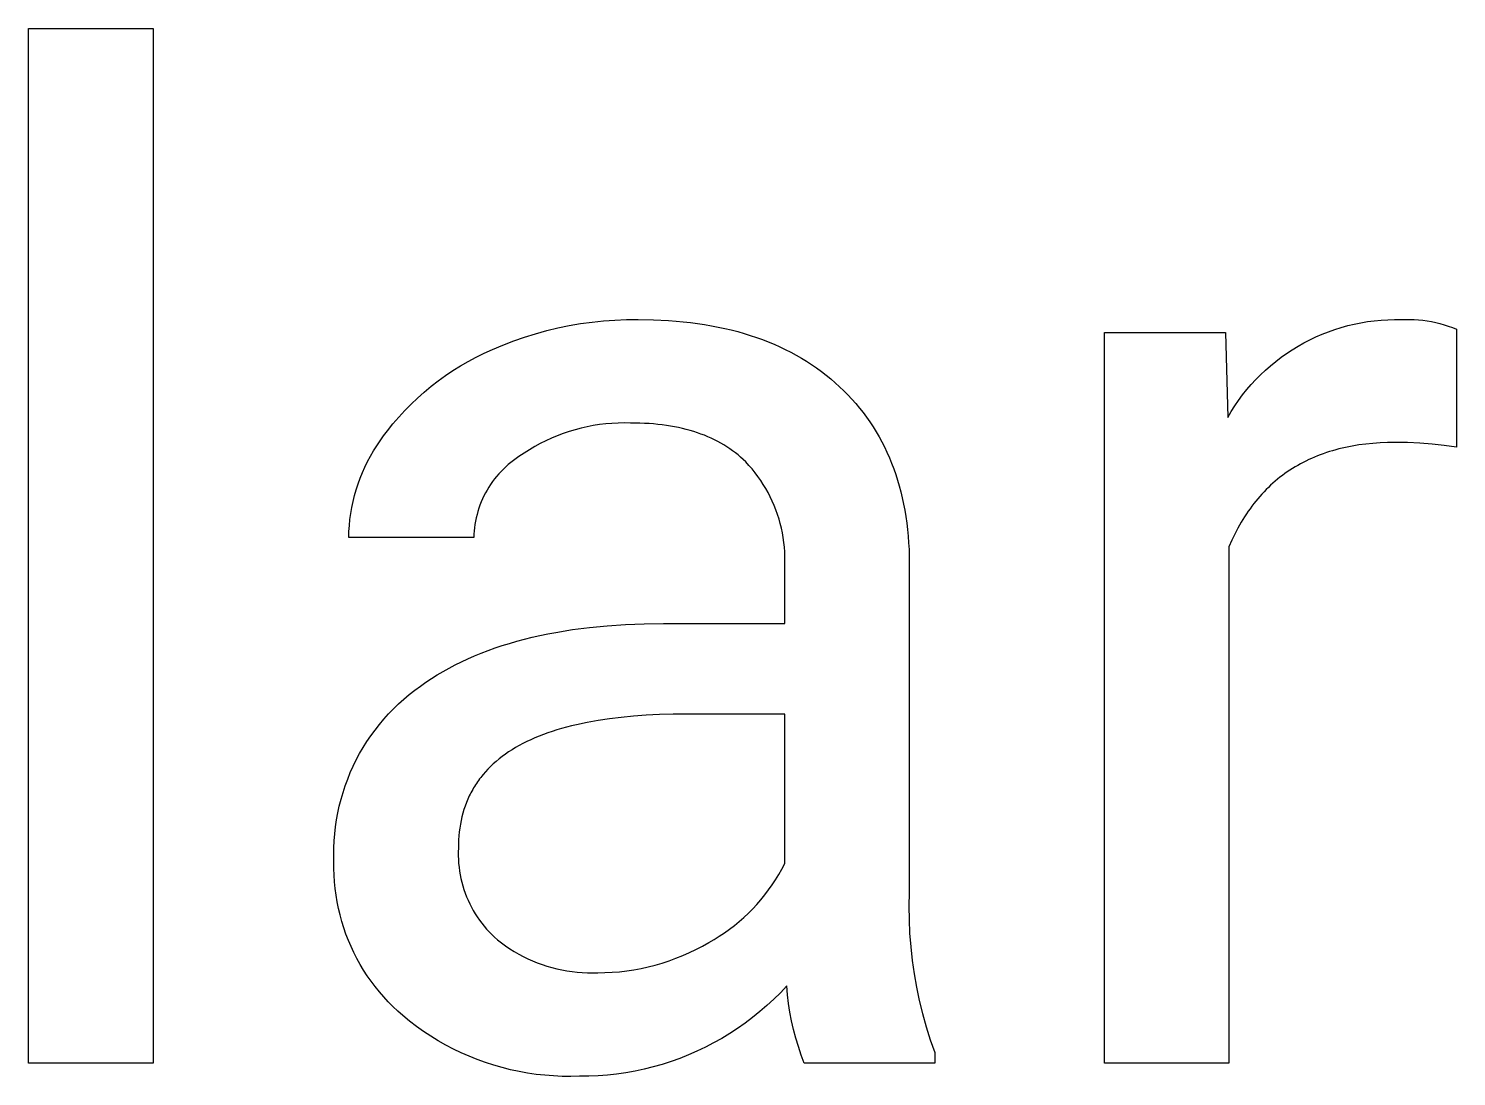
# Model space of a CAD drawing. Header units: millimetres. Extents: x -2542 to 6192, y -257 to 5845.
# Drawn here: x 3656.1 to 3743.9, y 127.8 to 192.3 of the extents above; entities that cross this region are included whole.
import ezdxf

# ---------------------------------------------------------------- set-up
doc = ezdxf.new("R2010")
doc.units = ezdxf.units.MM
doc.header["$MEASUREMENT"] = 0
doc.layers.add('Domyślny', color=7, linetype='Continuous', true_color=0x000000)

msp = doc.modelspace()

# ---------------------------------------------------------------- linework, layer by layer
at = {"layer": 'Domyślny'}
for p, q in [((3656.089, 128.629), (3656.089, 192.285)), ((3656.089, 192.285), (3663.747, 192.285)), ((3663.747, 192.285), (3663.747, 128.629)), ((3687.953, 173.702), (3688.642, 173.868)), ((3688.642, 173.868), (3689.336, 174.011)), ((3689.336, 174.011), (3690.035, 174.13)), ((3690.035, 174.13), (3690.737, 174.227)), ((3690.737, 174.227), (3691.442, 174.301)), ((3691.442, 174.301), (3692.15, 174.351)), ((3692.15, 174.351), (3692.858, 174.378)), ((3692.858, 174.378), (3693.567, 174.382)), ((3693.567, 174.382), (3694.521, 174.366)), ((3694.521, 174.366), (3695.449, 174.321)), ((3695.449, 174.321), (3695.903, 174.287)), ((3695.903, 174.287), (3696.351, 174.245)), ((3696.351, 174.245), (3696.792, 174.196)), ((3696.792, 174.196), (3697.227, 174.139)), ((3697.227, 174.139), (3697.655, 174.075)), ((3697.655, 174.075), (3698.076, 174.003)), ((3698.076, 174.003), (3698.491, 173.923)), ((3698.491, 173.923), (3698.9, 173.836)), ((3736.414, 173.775), (3736.81, 173.899)), ((3736.81, 173.899), (3737.211, 174.01)), ((3737.211, 174.01), (3737.614, 174.106)), ((3737.614, 174.106), (3738.021, 174.188)), ((3738.021, 174.188), (3738.431, 174.257)), ((3738.431, 174.257), (3738.842, 174.31)), ((3738.842, 174.31), (3739.256, 174.35)), ((3739.256, 174.35), (3739.67, 174.375)), ((3739.67, 174.375), (3740.085, 174.386)), ((3740.085, 174.386), (3740.5, 174.382)), ((3740.5, 174.382), (3740.767, 174.391)), ((3740.767, 174.391), (3741.034, 174.392)), ((3741.034, 174.392), (3741.302, 174.383)), ((3741.302, 174.383), (3741.568, 174.365)), ((3741.568, 174.365), (3741.834, 174.337)), ((3741.834, 174.337), (3742.099, 174.301)), ((3742.099, 174.301), (3742.362, 174.255)), ((3742.362, 174.255), (3742.624, 174.2)), ((3742.624, 174.2), (3742.883, 174.136)), ((3742.883, 174.136), (3743.14, 174.063)), ((3743.14, 174.063), (3743.395, 173.981)), ((3743.395, 173.981), (3743.646, 173.89)), ((3743.646, 173.89), (3743.894, 173.791)), ((3685.262, 172.815), (3685.923, 173.07)), ((3685.923, 173.07), (3686.593, 173.303)), ((3686.593, 173.303), (3687.27, 173.514)), ((3687.27, 173.514), (3687.953, 173.702)), ((3698.9, 173.836), (3699.301, 173.741)), ((3699.301, 173.741), (3699.697, 173.639)), ((3699.697, 173.639), (3700.085, 173.529)), ((3700.085, 173.529), (3700.468, 173.411)), ((3700.468, 173.411), (3700.843, 173.286)), ((3700.843, 173.286), (3701.212, 173.153)), ((3701.212, 173.153), (3701.575, 173.013)), ((3701.575, 173.013), (3701.931, 172.865)), ((3722.255, 128.629), (3722.255, 173.586)), ((3722.255, 173.586), (3729.702, 173.586)), ((3729.702, 173.586), (3729.827, 168.364)), ((3734.512, 172.951), (3734.881, 173.142)), ((3734.881, 173.142), (3735.256, 173.32)), ((3735.256, 173.32), (3735.636, 173.485)), ((3735.636, 173.485), (3736.023, 173.637)), ((3736.023, 173.637), (3736.414, 173.775)), ((3743.894, 173.791), (3743.894, 166.53)), ((3683.612, 172.07), (3684.107, 172.313)), ((3684.107, 172.313), (3684.609, 172.538)), ((3684.609, 172.538), (3685.262, 172.815)), ((3701.931, 172.865), (3702.28, 172.71)), ((3702.28, 172.71), (3702.623, 172.547)), ((3702.623, 172.547), (3702.96, 172.376)), ((3702.96, 172.376), (3703.289, 172.198)), ((3703.289, 172.198), (3703.613, 172.012)), ((3733.111, 172.061), (3733.45, 172.302)), ((3733.45, 172.302), (3733.796, 172.53)), ((3733.796, 172.53), (3734.151, 172.747)), ((3734.151, 172.747), (3734.512, 172.951)), ((3681.726, 170.936), (3682.183, 171.243)), ((3682.183, 171.243), (3682.65, 171.535)), ((3682.65, 171.535), (3683.127, 171.811)), ((3683.127, 171.811), (3683.612, 172.07)), ((3703.613, 172.012), (3703.929, 171.819)), ((3703.929, 171.819), (3704.239, 171.618)), ((3704.239, 171.618), (3704.543, 171.409)), ((3704.543, 171.409), (3704.84, 171.193)), ((3731.848, 170.986), (3732.149, 171.271)), ((3732.149, 171.271), (3732.461, 171.546)), ((3732.461, 171.546), (3732.782, 171.809)), ((3732.782, 171.809), (3733.111, 172.061)), ((3680.845, 170.276), (3681.28, 170.613)), ((3681.28, 170.613), (3681.726, 170.936)), ((3704.84, 171.193), (3705.13, 170.97)), ((3705.13, 170.97), (3705.414, 170.738)), ((3705.414, 170.738), (3705.692, 170.5)), ((3705.692, 170.5), (3705.962, 170.254)), ((3731.005, 170.07), (3731.275, 170.385)), ((3731.275, 170.385), (3731.556, 170.691)), ((3731.556, 170.691), (3731.848, 170.986)), ((3679.612, 169.177), (3680.01, 169.557)), ((3680.01, 169.557), (3680.421, 169.923)), ((3680.421, 169.923), (3680.845, 170.276)), ((3705.962, 170.254), (3706.223, 170.003)), ((3706.223, 170.003), (3706.477, 169.746)), ((3706.477, 169.746), (3706.722, 169.483)), ((3706.722, 169.483), (3706.959, 169.215)), ((3730.498, 169.413), (3730.746, 169.746)), ((3730.746, 169.746), (3731.005, 170.07)), ((3678.855, 168.377), (3679.226, 168.783)), ((3679.226, 168.783), (3679.612, 169.177)), ((3706.959, 169.215), (3707.188, 168.941)), ((3707.188, 168.941), (3707.409, 168.661)), ((3707.409, 168.661), (3707.621, 168.376)), ((3729.827, 168.364), (3730.038, 168.721)), ((3730.038, 168.721), (3730.262, 169.071)), ((3730.262, 169.071), (3730.498, 169.413)), ((3678.153, 167.528), (3678.497, 167.959)), ((3678.497, 167.959), (3678.855, 168.377)), ((3690.44, 167.787), (3690.065, 167.702)), ((3690.817, 167.859), (3690.44, 167.787)), ((3691.197, 167.918), (3690.817, 167.859)), ((3691.578, 167.964), (3691.197, 167.918)), ((3691.961, 167.997), (3691.578, 167.964)), ((3692.345, 168.016), (3691.961, 167.997)), ((3692.729, 168.023), (3692.345, 168.016)), ((3693.113, 168.016), (3692.729, 168.023)), ((3693.688, 168.007), (3693.113, 168.016)), ((3693.969, 167.995), (3693.688, 168.007)), ((3694.246, 167.979), (3693.969, 167.995)), ((3694.518, 167.958), (3694.246, 167.979)), ((3694.786, 167.932), (3694.518, 167.958)), ((3695.049, 167.902), (3694.786, 167.932)), ((3695.308, 167.867), (3695.049, 167.902)), ((3695.563, 167.827), (3695.308, 167.867)), ((3695.812, 167.783), (3695.563, 167.827)), ((3696.058, 167.734), (3695.812, 167.783)), ((3696.299, 167.68), (3696.058, 167.734)), ((3707.621, 168.376), (3707.825, 168.084)), ((3707.825, 168.084), (3708.021, 167.788)), ((3708.021, 167.788), (3708.208, 167.485)), ((3677.497, 166.618), (3677.706, 166.929)), ((3677.706, 166.929), (3677.924, 167.233)), ((3677.924, 167.233), (3678.153, 167.528)), ((3687.898, 166.928), (3687.554, 166.757)), ((3688.247, 167.088), (3687.898, 166.928)), ((3688.602, 167.236), (3688.247, 167.088)), ((3688.961, 167.371), (3688.602, 167.236)), ((3689.325, 167.494), (3688.961, 167.371)), ((3689.693, 167.604), (3689.325, 167.494)), ((3690.065, 167.702), (3689.693, 167.604)), ((3696.536, 167.622), (3696.299, 167.68)), ((3696.768, 167.559), (3696.536, 167.622)), ((3696.996, 167.492), (3696.768, 167.559)), ((3697.219, 167.419), (3696.996, 167.492)), ((3697.438, 167.342), (3697.219, 167.419)), ((3697.652, 167.261), (3697.438, 167.342)), ((3697.862, 167.175), (3697.652, 167.261)), ((3698.068, 167.084), (3697.862, 167.175)), ((3698.269, 166.988), (3698.068, 167.084)), ((3698.465, 166.888), (3698.269, 166.988)), ((3698.657, 166.783), (3698.465, 166.888)), ((3708.208, 167.485), (3708.388, 167.177)), ((3708.388, 167.177), (3708.559, 166.863)), ((3708.559, 166.863), (3708.722, 166.543)), ((3676.939, 165.646), (3677.114, 165.976)), ((3677.114, 165.976), (3677.3, 166.301)), ((3677.3, 166.301), (3677.497, 166.618)), ((3686.244, 165.955), (3686.074, 165.841)), ((3686.561, 166.172), (3686.244, 165.955)), ((3686.885, 166.378), (3686.561, 166.172)), ((3687.216, 166.573), (3686.885, 166.378)), ((3687.554, 166.757), (3687.216, 166.573)), ((3698.845, 166.673), (3698.657, 166.783)), ((3699.028, 166.559), (3698.845, 166.673)), ((3699.207, 166.44), (3699.028, 166.559)), ((3699.382, 166.317), (3699.207, 166.44)), ((3699.552, 166.189), (3699.382, 166.317)), ((3699.717, 166.056), (3699.552, 166.189)), ((3699.878, 165.918), (3699.717, 166.056)), ((3708.722, 166.543), (3708.876, 166.217)), ((3708.876, 166.217), (3709.023, 165.886)), ((3735.341, 165.994), (3735.161, 165.92)), ((3735.523, 166.065), (3735.341, 165.994)), ((3735.708, 166.132), (3735.523, 166.065)), ((3735.894, 166.196), (3735.708, 166.132)), ((3736.084, 166.257), (3735.894, 166.196)), ((3736.275, 166.315), (3736.084, 166.257)), ((3736.469, 166.37), (3736.275, 166.315)), ((3736.665, 166.422), (3736.469, 166.37)), ((3736.864, 166.47), (3736.665, 166.422)), ((3737.065, 166.516), (3736.864, 166.47)), ((3737.474, 166.597), (3737.065, 166.516)), ((3737.893, 166.666), (3737.474, 166.597)), ((3738.321, 166.722), (3737.893, 166.666)), ((3738.758, 166.766), (3738.321, 166.722)), ((3739.205, 166.798), (3738.758, 166.766)), ((3739.661, 166.816), (3739.205, 166.798)), ((3740.127, 166.823), (3739.661, 166.816)), ((3740.884, 166.814), (3740.127, 166.823)), ((3741.639, 166.781), (3740.884, 166.814)), ((3742.394, 166.723), (3741.639, 166.781)), ((3743.145, 166.639), (3742.394, 166.723)), ((3743.894, 166.53), (3743.145, 166.639)), ((3676.625, 164.967), (3676.776, 165.309)), ((3676.776, 165.309), (3676.939, 165.646)), ((3685.286, 165.188), (3685.142, 165.042)), ((3685.435, 165.329), (3685.286, 165.188)), ((3685.588, 165.465), (3685.435, 165.329)), ((3685.745, 165.596), (3685.588, 165.465)), ((3685.908, 165.721), (3685.745, 165.596)), ((3686.074, 165.841), (3685.908, 165.721)), ((3700.035, 165.776), (3699.878, 165.918)), ((3700.187, 165.629), (3700.035, 165.776)), ((3700.387, 165.414), (3700.187, 165.629)), ((3700.579, 165.192), (3700.387, 165.414)), ((3700.764, 164.964), (3700.579, 165.192)), ((3709.023, 165.886), (3709.161, 165.549)), ((3709.161, 165.549), (3709.291, 165.207)), ((3709.291, 165.207), (3709.413, 164.858)), ((3733.65, 165.117), (3733.494, 165.012)), ((3733.808, 165.219), (3733.65, 165.117)), ((3733.969, 165.317), (3733.808, 165.219)), ((3734.132, 165.413), (3733.969, 165.317)), ((3734.298, 165.505), (3734.132, 165.413)), ((3734.466, 165.595), (3734.298, 165.505)), ((3734.636, 165.681), (3734.466, 165.595)), ((3734.809, 165.764), (3734.636, 165.681)), ((3734.984, 165.844), (3734.809, 165.764)), ((3735.161, 165.92), (3734.984, 165.844)), ((3676.243, 163.913), (3676.358, 164.268)), ((3676.358, 164.268), (3676.485, 164.62)), ((3676.485, 164.62), (3676.625, 164.967)), ((3684.502, 164.244), (3684.391, 164.072)), ((3684.619, 164.412), (3684.502, 164.244)), ((3684.742, 164.576), (3684.619, 164.412)), ((3684.87, 164.736), (3684.742, 164.576)), ((3685.004, 164.891), (3684.87, 164.736)), ((3685.142, 165.042), (3685.004, 164.891)), ((3700.94, 164.73), (3700.764, 164.964)), ((3701.109, 164.49), (3700.94, 164.73)), ((3701.27, 164.244), (3701.109, 164.49)), ((3701.422, 163.993), (3701.27, 164.244)), ((3709.413, 164.858), (3709.526, 164.504)), ((3709.526, 164.504), (3709.631, 164.145)), ((3732.606, 164.317), (3732.467, 164.19)), ((3732.748, 164.44), (3732.606, 164.317)), ((3732.893, 164.561), (3732.748, 164.44)), ((3733.039, 164.678), (3732.893, 164.561)), ((3733.188, 164.793), (3733.039, 164.678)), ((3733.34, 164.904), (3733.188, 164.793)), ((3733.494, 165.012), (3733.34, 164.904)), ((3676.05, 163.19), (3676.14, 163.553)), ((3676.14, 163.553), (3676.243, 163.913)), ((3684.005, 163.35), (3683.924, 163.162)), ((3684.092, 163.535), (3684.005, 163.35)), ((3684.185, 163.717), (3684.092, 163.535)), ((3684.285, 163.897), (3684.185, 163.717)), ((3684.391, 164.072), (3684.285, 163.897)), ((3701.565, 163.737), (3701.422, 163.993)), ((3701.7, 163.477), (3701.565, 163.737)), ((3701.825, 163.211), (3701.7, 163.477)), ((3709.631, 164.145), (3709.728, 163.779)), ((3709.728, 163.779), (3709.817, 163.408)), ((3709.817, 163.408), (3709.898, 163.031)), ((3731.679, 163.363), (3731.556, 163.214)), ((3731.804, 163.508), (3731.679, 163.363)), ((3731.932, 163.651), (3731.804, 163.508)), ((3732.062, 163.79), (3731.932, 163.651)), ((3732.195, 163.927), (3732.062, 163.79)), ((3732.329, 164.06), (3732.195, 163.927)), ((3732.467, 164.19), (3732.329, 164.06)), ((3675.855, 162.086), (3675.907, 162.456)), ((3675.907, 162.456), (3675.972, 162.824)), ((3675.972, 162.824), (3676.05, 163.19)), ((3683.72, 162.582), (3683.665, 162.385)), ((3683.781, 162.777), (3683.72, 162.582)), ((3683.849, 162.971), (3683.781, 162.777)), ((3683.924, 163.162), (3683.849, 162.971)), ((3701.942, 162.942), (3701.825, 163.211)), ((3702.049, 162.669), (3701.942, 162.942)), ((3702.148, 162.393), (3702.049, 162.669)), ((3709.898, 163.031), (3709.97, 162.649)), ((3709.97, 162.649), (3710.034, 162.26)), ((3731.087, 162.588), (3730.976, 162.423)), ((3731.2, 162.749), (3731.087, 162.588)), ((3731.316, 162.907), (3731.2, 162.749)), ((3731.435, 163.062), (3731.316, 162.907)), ((3731.556, 163.214), (3731.435, 163.062)), ((3675.789, 161.341), (3675.815, 161.714)), ((3675.815, 161.714), (3675.855, 162.086)), ((3683.513, 161.58), (3683.492, 161.376)), ((3683.541, 161.783), (3683.513, 161.58)), ((3683.576, 161.985), (3683.541, 161.783)), ((3683.617, 162.185), (3683.576, 161.985)), ((3683.665, 162.385), (3683.617, 162.185)), ((3702.236, 162.113), (3702.148, 162.393)), ((3702.315, 161.83), (3702.236, 162.113)), ((3702.385, 161.545), (3702.315, 161.83)), ((3710.034, 162.26), (3710.09, 161.866)), ((3710.09, 161.866), (3710.137, 161.467)), ((3730.554, 161.734), (3730.455, 161.554)), ((3730.656, 161.911), (3730.554, 161.734)), ((3730.76, 162.085), (3730.656, 161.911)), ((3730.867, 162.255), (3730.76, 162.085)), ((3730.976, 162.423), (3730.867, 162.255)), ((3675.776, 160.967), (3675.789, 161.341)), ((3683.471, 160.967), (3675.776, 160.967)), ((3683.479, 161.172), (3683.471, 160.967)), ((3683.492, 161.376), (3683.479, 161.172)), ((3702.445, 161.258), (3702.385, 161.545)), ((3702.495, 160.969), (3702.445, 161.258)), ((3702.535, 160.678), (3702.495, 160.969)), ((3710.137, 161.467), (3710.177, 161.061)), ((3710.177, 161.061), (3710.208, 160.65)), ((3730.08, 160.802), (3729.907, 160.407)), ((3730.263, 161.184), (3730.08, 160.802)), ((3730.455, 161.554), (3730.263, 161.184)), ((3702.565, 160.386), (3702.535, 160.678)), ((3702.585, 160.094), (3702.565, 160.386)), ((3702.596, 159.8), (3702.585, 160.094)), ((3710.208, 160.65), (3710.231, 160.233)), ((3710.231, 160.233), (3710.245, 159.811)), ((3710.245, 159.811), (3710.245, 139.135)), ((3729.907, 160.407), (3729.907, 128.629)), ((3702.587, 159.214), (3702.596, 159.507)), ((3702.587, 155.683), (3702.587, 159.214)), ((3702.596, 159.507), (3702.596, 159.8)), ((3689.536, 155.307), (3690.589, 155.442)), ((3690.589, 155.442), (3691.676, 155.548)), ((3691.676, 155.548), (3692.797, 155.623)), ((3692.797, 155.623), (3693.951, 155.668)), ((3693.951, 155.668), (3695.139, 155.683)), ((3695.139, 155.683), (3702.587, 155.683)), ((3685.662, 154.464), (3686.116, 154.596)), ((3686.116, 154.596), (3686.58, 154.72)), ((3686.58, 154.72), (3687.051, 154.837)), ((3687.051, 154.837), (3687.531, 154.946)), ((3687.531, 154.946), (3688.02, 155.047)), ((3688.02, 155.047), (3688.517, 155.141)), ((3688.517, 155.141), (3689.536, 155.307)), ((3683.111, 153.517), (3683.515, 153.693)), ((3683.515, 153.693), (3683.927, 153.863)), ((3683.927, 153.863), (3684.348, 154.024)), ((3684.348, 154.024), (3684.778, 154.179)), ((3684.778, 154.179), (3685.215, 154.325)), ((3685.215, 154.325), (3685.662, 154.464)), ((3681.579, 152.734), (3681.95, 152.941)), ((3681.95, 152.941), (3682.328, 153.141)), ((3682.328, 153.141), (3682.715, 153.332)), ((3682.715, 153.332), (3683.111, 153.517)), ((3680.183, 151.832), (3680.519, 152.069)), ((3680.519, 152.069), (3680.864, 152.298)), ((3680.864, 152.298), (3681.218, 152.52)), ((3681.218, 152.52), (3681.579, 152.734)), ((3678.84, 150.738), (3679.162, 151.029)), ((3679.162, 151.029), (3679.493, 151.308)), ((3679.493, 151.308), (3679.833, 151.576)), ((3679.833, 151.576), (3680.183, 151.832)), ((3678.229, 150.125), (3678.529, 150.437)), ((3678.529, 150.437), (3678.84, 150.738)), ((3677.394, 149.129), (3677.661, 149.471)), ((3677.661, 149.471), (3677.939, 149.803)), ((3677.939, 149.803), (3678.229, 150.125)), ((3689.169, 149.308), (3688.871, 149.225)), ((3689.475, 149.386), (3689.169, 149.308)), ((3689.788, 149.461), (3689.475, 149.386)), ((3690.433, 149.598), (3689.788, 149.461)), ((3691.106, 149.718), (3690.433, 149.598)), ((3691.807, 149.823), (3691.106, 149.718)), ((3692.535, 149.912), (3691.807, 149.823)), ((3693.291, 149.984), (3692.535, 149.912)), ((3694.074, 150.041), (3693.291, 149.984)), ((3694.884, 150.081), (3694.074, 150.041)), ((3695.722, 150.105), (3694.884, 150.081)), ((3696.588, 150.113), (3695.722, 150.105)), ((3702.587, 150.113), (3696.588, 150.113)), ((3702.587, 140.913), (3702.587, 150.113)), ((3676.666, 148.053), (3676.896, 148.42)), ((3676.896, 148.42), (3677.139, 148.779)), ((3677.139, 148.779), (3677.394, 149.129)), ((3686.728, 148.419), (3686.491, 148.301)), ((3686.971, 148.534), (3686.728, 148.419)), ((3687.222, 148.645), (3686.971, 148.534)), ((3687.48, 148.752), (3687.222, 148.645)), ((3687.744, 148.854), (3687.48, 148.752)), ((3688.015, 148.953), (3687.744, 148.854)), ((3688.294, 149.048), (3688.015, 148.953)), ((3688.579, 149.138), (3688.294, 149.048)), ((3688.871, 149.225), (3688.579, 149.138)), ((3676.244, 147.296), (3676.449, 147.678)), ((3676.449, 147.678), (3676.666, 148.053)), ((3685.409, 147.646), (3685.213, 147.503)), ((3685.611, 147.785), (3685.409, 147.646)), ((3685.821, 147.92), (3685.611, 147.785)), ((3686.037, 148.051), (3685.821, 147.92)), ((3686.26, 148.178), (3686.037, 148.051)), ((3686.491, 148.301), (3686.26, 148.178)), ((3675.875, 146.512), (3676.053, 146.908)), ((3676.053, 146.908), (3676.244, 147.296)), ((3684.337, 146.728), (3684.183, 146.56)), ((3684.499, 146.891), (3684.337, 146.728)), ((3684.667, 147.05), (3684.499, 146.891)), ((3684.842, 147.205), (3684.667, 147.05)), ((3685.024, 147.356), (3684.842, 147.205)), ((3685.213, 147.503), (3685.024, 147.356)), ((3675.562, 145.705), (3675.712, 146.111)), ((3675.712, 146.111), (3675.875, 146.512)), ((3683.572, 145.758), (3683.513, 145.664)), ((3683.633, 145.852), (3683.572, 145.758)), ((3683.696, 145.944), (3683.633, 145.852)), ((3683.76, 146.035), (3683.696, 145.944)), ((3683.826, 146.125), (3683.76, 146.035)), ((3683.894, 146.214), (3683.826, 146.125)), ((3683.964, 146.302), (3683.894, 146.214)), ((3684.035, 146.389), (3683.964, 146.302)), ((3684.183, 146.56), (3684.035, 146.389)), ((3675.304, 144.878), (3675.426, 145.294)), ((3675.426, 145.294), (3675.562, 145.705)), ((3683.146, 144.977), (3683.101, 144.875)), ((3683.193, 145.078), (3683.146, 144.977)), ((3683.242, 145.178), (3683.193, 145.078)), ((3683.293, 145.278), (3683.242, 145.178)), ((3683.345, 145.376), (3683.293, 145.278)), ((3683.4, 145.473), (3683.345, 145.376)), ((3683.455, 145.569), (3683.4, 145.473)), ((3683.513, 145.664), (3683.455, 145.569)), ((3675.026, 143.609), (3675.104, 144.035)), ((3675.104, 144.035), (3675.197, 144.458)), ((3675.197, 144.458), (3675.304, 144.878)), ((3682.799, 144.021), (3682.74, 143.797)), ((3682.864, 144.24), (3682.799, 144.021)), ((3682.936, 144.456), (3682.864, 144.24)), ((3683.015, 144.667), (3682.936, 144.456)), ((3683.057, 144.772), (3683.015, 144.667)), ((3683.101, 144.875), (3683.057, 144.772)), ((3674.914, 142.75), (3674.962, 143.18)), ((3674.962, 143.18), (3675.026, 143.609)), ((3682.644, 143.338), (3682.606, 143.103)), ((3682.689, 143.57), (3682.644, 143.338)), ((3682.74, 143.797), (3682.689, 143.57)), ((3674.861, 141.885), (3674.88, 142.318)), ((3674.88, 142.318), (3674.914, 142.75)), ((3682.534, 142.372), (3682.524, 142.12)), ((3682.551, 142.619), (3682.534, 142.372)), ((3682.575, 142.863), (3682.551, 142.619)), ((3682.606, 143.103), (3682.575, 142.863)), ((3674.857, 141.452), (3674.861, 141.885)), ((3674.868, 141.019), (3674.857, 141.452)), ((3682.52, 141.864), (3682.512, 141.629)), ((3682.512, 141.629), (3682.512, 141.395)), ((3682.512, 141.395), (3682.52, 141.16)), ((3682.524, 142.12), (3682.52, 141.864)), ((3674.866, 140.607), (3674.868, 141.019)), ((3674.877, 140.195), (3674.866, 140.607)), ((3682.52, 141.16), (3682.535, 140.926)), ((3682.535, 140.926), (3682.559, 140.692)), ((3682.559, 140.692), (3682.59, 140.459)), ((3702.224, 140.245), (3702.411, 140.576)), ((3702.411, 140.576), (3702.587, 140.913)), ((3674.903, 139.784), (3674.877, 140.195)), ((3674.943, 139.374), (3674.903, 139.784)), ((3682.59, 140.459), (3682.629, 140.228)), ((3682.629, 140.228), (3682.676, 139.998)), ((3682.676, 139.998), (3682.73, 139.769)), ((3682.73, 139.769), (3682.792, 139.543)), ((3701.817, 139.603), (3702.026, 139.921)), ((3702.026, 139.921), (3702.224, 140.245)), ((3674.996, 138.965), (3674.943, 139.374)), ((3675.064, 138.559), (3674.996, 138.965)), ((3682.792, 139.543), (3682.862, 139.318)), ((3682.862, 139.318), (3682.939, 139.097)), ((3682.939, 139.097), (3683.024, 138.878)), ((3683.024, 138.878), (3683.116, 138.662)), ((3701.128, 138.696), (3701.368, 138.991)), ((3701.368, 138.991), (3701.598, 139.293)), ((3701.598, 139.293), (3701.817, 139.603)), ((3710.245, 139.135), (3710.226, 138.299)), ((3675.145, 138.155), (3675.064, 138.559)), ((3675.241, 137.754), (3675.145, 138.155)), ((3683.116, 138.662), (3683.215, 138.449)), ((3683.215, 138.449), (3683.322, 138.239)), ((3683.322, 138.239), (3683.435, 138.034)), ((3683.435, 138.034), (3683.555, 137.832)), ((3700.074, 137.602), (3700.352, 137.862)), ((3700.352, 137.862), (3700.62, 138.131)), ((3700.62, 138.131), (3700.879, 138.409)), ((3700.879, 138.409), (3701.128, 138.696)), ((3710.226, 138.299), (3710.235, 137.464)), ((3675.35, 137.357), (3675.241, 137.754)), ((3675.472, 136.964), (3675.35, 137.357)), ((3683.555, 137.832), (3683.682, 137.634)), ((3683.682, 137.634), (3683.815, 137.441)), ((3683.815, 137.441), (3683.955, 137.253)), ((3683.955, 137.253), (3684.101, 137.069)), ((3684.101, 137.069), (3684.254, 136.89)), ((3699.192, 136.881), (3699.494, 137.111)), ((3699.494, 137.111), (3699.789, 137.352)), ((3699.789, 137.352), (3700.074, 137.602)), ((3710.235, 137.464), (3710.271, 136.629)), ((3675.608, 136.575), (3675.472, 136.964)), ((3675.757, 136.191), (3675.608, 136.575)), ((3675.919, 135.812), (3675.757, 136.191)), ((3684.254, 136.89), (3684.412, 136.716)), ((3684.412, 136.716), (3684.576, 136.548)), ((3684.576, 136.548), (3684.745, 136.386)), ((3684.745, 136.386), (3684.92, 136.229)), ((3684.92, 136.229), (3685.169, 136.035)), ((3697.912, 136.064), (3698.242, 136.252)), ((3698.242, 136.252), (3698.566, 136.451)), ((3698.566, 136.451), (3698.883, 136.661)), ((3698.883, 136.661), (3699.192, 136.881)), ((3710.271, 136.629), (3710.334, 135.795)), ((3676.094, 135.439), (3675.919, 135.812)), ((3676.282, 135.072), (3676.094, 135.439)), ((3685.169, 136.035), (3685.425, 135.85)), ((3685.425, 135.85), (3685.687, 135.674)), ((3685.687, 135.674), (3685.955, 135.506)), ((3685.955, 135.506), (3686.229, 135.348)), ((3686.229, 135.348), (3686.508, 135.2)), ((3695.899, 135.092), (3696.314, 135.259)), ((3696.314, 135.259), (3696.724, 135.441)), ((3696.724, 135.441), (3697.127, 135.635)), ((3697.127, 135.635), (3697.523, 135.843)), ((3697.523, 135.843), (3697.912, 136.064)), ((3710.334, 135.795), (3710.425, 134.964)), ((3676.482, 134.712), (3676.282, 135.072)), ((3676.694, 134.359), (3676.482, 134.712)), ((3676.918, 134.013), (3676.694, 134.359)), ((3686.508, 135.2), (3686.792, 135.061)), ((3686.792, 135.061), (3687.08, 134.932)), ((3687.08, 134.932), (3687.372, 134.813)), ((3687.372, 134.813), (3687.669, 134.704)), ((3687.669, 134.704), (3687.969, 134.605)), ((3687.969, 134.605), (3688.272, 134.517)), ((3688.272, 134.517), (3688.578, 134.439)), ((3688.578, 134.439), (3688.887, 134.371)), ((3688.887, 134.371), (3689.198, 134.315)), ((3692.871, 134.319), (3693.314, 134.386)), ((3693.314, 134.386), (3693.754, 134.467)), ((3693.754, 134.467), (3694.191, 134.563)), ((3694.191, 134.563), (3694.624, 134.674)), ((3694.624, 134.674), (3695.054, 134.799)), ((3695.054, 134.799), (3695.479, 134.939)), ((3695.479, 134.939), (3695.899, 135.092)), ((3710.425, 134.964), (3710.543, 134.137)), ((3677.154, 133.676), (3676.918, 134.013)), ((3677.401, 133.346), (3677.154, 133.676)), ((3689.198, 134.315), (3689.51, 134.268)), ((3689.51, 134.268), (3689.824, 134.233)), ((3689.824, 134.233), (3690.139, 134.208)), ((3690.139, 134.208), (3690.455, 134.194)), ((3690.455, 134.194), (3690.771, 134.191)), ((3690.771, 134.191), (3691.086, 134.199)), ((3691.086, 134.199), (3691.534, 134.207)), ((3691.534, 134.207), (3691.981, 134.229)), ((3691.981, 134.229), (3692.427, 134.267)), ((3692.427, 134.267), (3692.871, 134.319)), ((3710.543, 134.137), (3710.689, 133.314)), ((3677.66, 133.025), (3677.401, 133.346)), ((3677.929, 132.713), (3677.66, 133.025)), ((3678.209, 132.411), (3677.929, 132.713)), ((3702.318, 132.975), (3701.911, 132.571)), ((3702.711, 133.391), (3702.318, 132.975)), ((3702.76, 132.849), (3702.711, 133.391)), ((3702.827, 132.309), (3702.76, 132.849)), ((3710.689, 133.314), (3710.861, 132.496)), ((3678.499, 132.118), (3678.209, 132.411)), ((3678.798, 131.836), (3678.499, 132.118)), ((3679.108, 131.564), (3678.798, 131.836)), ((3701.058, 131.807), (3700.612, 131.447)), ((3701.491, 132.182), (3701.058, 131.807)), ((3701.911, 132.571), (3701.491, 132.182)), ((3702.911, 131.771), (3702.827, 132.309)), ((3703.014, 131.236), (3702.911, 131.771)), ((3710.861, 132.496), (3711.061, 131.684)), ((3679.521, 131.226), (3679.108, 131.564)), ((3679.946, 130.902), (3679.521, 131.226)), ((3680.381, 130.593), (3679.946, 130.902)), ((3700.155, 131.102), (3699.687, 130.773)), ((3700.612, 131.447), (3700.155, 131.102)), ((3703.134, 130.705), (3703.014, 131.236)), ((3711.061, 131.684), (3711.287, 130.879)), ((3711.287, 130.879), (3711.539, 130.083)), ((3680.827, 130.298), (3680.381, 130.593)), ((3681.282, 130.019), (3680.827, 130.298)), ((3681.747, 129.755), (3681.282, 130.019)), ((3698.718, 130.162), (3698.218, 129.882)), ((3699.207, 130.459), (3698.718, 130.162)), ((3699.687, 130.773), (3699.207, 130.459)), ((3703.271, 130.179), (3703.134, 130.705)), ((3703.426, 129.657), (3703.271, 130.179)), ((3711.539, 130.083), (3711.818, 129.295)), ((3682.22, 129.508), (3681.747, 129.755)), ((3682.701, 129.276), (3682.22, 129.508)), ((3683.19, 129.06), (3682.701, 129.276)), ((3696.668, 129.142), (3696.135, 128.931)), ((3697.193, 129.371), (3696.668, 129.142)), ((3697.71, 129.618), (3697.193, 129.371)), ((3698.218, 129.882), (3697.71, 129.618)), ((3703.598, 129.14), (3703.426, 129.657)), ((3703.786, 128.629), (3703.598, 129.14)), ((3711.818, 129.295), (3711.818, 128.629)), ((3663.747, 128.629), (3656.089, 128.629)), ((3683.685, 128.862), (3683.19, 129.06)), ((3684.188, 128.68), (3683.685, 128.862)), ((3684.696, 128.515), (3684.188, 128.68)), ((3685.209, 128.367), (3684.696, 128.515)), ((3685.727, 128.237), (3685.209, 128.367)), ((3686.249, 128.124), (3685.727, 128.237)), ((3693.944, 128.269), (3693.384, 128.149)), ((3694.5, 128.407), (3693.944, 128.269)), ((3695.051, 128.563), (3694.5, 128.407)), ((3695.596, 128.738), (3695.051, 128.563)), ((3696.135, 128.931), (3695.596, 128.738)), ((3711.818, 128.629), (3703.786, 128.629)), ((3729.907, 128.629), (3722.255, 128.629)), ((3686.774, 128.029), (3686.249, 128.124)), ((3687.303, 127.951), (3686.774, 128.029)), ((3687.834, 127.892), (3687.303, 127.951)), ((3688.366, 127.85), (3687.834, 127.892)), ((3688.9, 127.827), (3688.366, 127.85)), ((3689.434, 127.821), (3688.9, 127.827)), ((3689.968, 127.834), (3689.434, 127.821)), ((3690.54, 127.838), (3689.968, 127.834)), ((3691.113, 127.862), (3690.54, 127.838)), ((3691.684, 127.905), (3691.113, 127.862)), ((3692.253, 127.968), (3691.684, 127.905)), ((3692.82, 128.049), (3692.253, 127.968)), ((3693.384, 128.149), (3692.82, 128.049))]:
    msp.add_line(p, q, dxfattribs=at)

doc.saveas('drawing.dxf')
